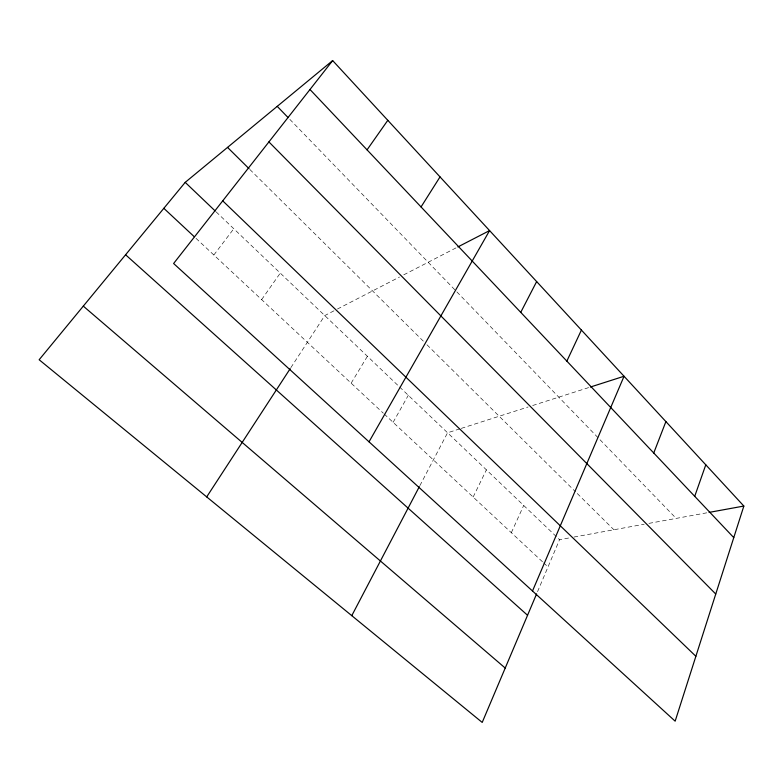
<?xml version="1.0" encoding="UTF-8"?>
<svg xmlns="http://www.w3.org/2000/svg" width="783" height="783" viewBox="0 0 783 783"><rect width="100%" height="100%" fill="white"/><g stroke="black" fill="none" stroke-linecap="round" stroke-linejoin="round"><path stroke-width="0.59" stroke-dasharray="3.92 2.94" d="M537.549 591.674L559.551 539.673L569.182 537.921M511.328 532.704L523.7 505.456M473.147 497.048L486.4 469.849M419.884 485.636L447.563 432.784L460.12 428.761M393.105 422.331L408.305 395.307M351.146 383.171L367.403 356.275M290.855 367.658L324.769 315.569L336.367 309.588M261.639 299.615L280.275 273.101M213.847 255.004L233.794 228.744M337.424 309.04L399.487 277.045M403.734 274.853L457.869 246.939M461.265 428.389L528.114 406.984M532.655 405.525L590.421 387.027M573.998 537.04L644.174 524.238M648.911 523.377L709.055 512.405M195.985 238.326L383.279 413.17M384.179 414.001L542.776 562.047M543.647 562.869L548.012 566.941M216.128 211.88L398.733 386.176M399.604 386.998L559.551 539.673M249.855 169.48L423.525 341.359M426.96 344.765L575.515 491.783M577.257 493.505L613.892 529.768M289.818 119.359L456.029 291.022M456.871 291.893L676.179 518.405"/><path stroke-width="1.17" d="M743.85 506.053L675.152 721.172L173.611 263.509L332.658 60.575L743.85 506.053L709.055 512.405M694.717 496.324L705.786 464.818M653.746 453.005L665.893 421.606M536.59 593.925L482.211 722.425L39.15 359.749L185.209 182.361L332.658 60.575M532.499 590.999L624.051 376.261L590.421 387.027M566.853 361.12L581.417 330.074M520.734 312.358L536.649 281.577M351.782 615.653L419.316 486.703M369.018 441.827L489.581 230.584L457.869 246.939M421.048 206.937L440.026 176.899M206.702 496.902L290.199 368.666M367.061 149.847L387.8 120.318M83.301 306.124L505.221 668.056M125.583 254.769L527.556 615.281M163.833 208.317L194.204 236.662M185.209 182.361L215.247 211.028M222.724 200.849L695.872 656.291M227.54 147.4L248.994 168.629M268.912 141.919L715.75 594.033M277.231 106.361L288.134 117.626M309.99 89.507L733.769 537.618"/></g></svg>
